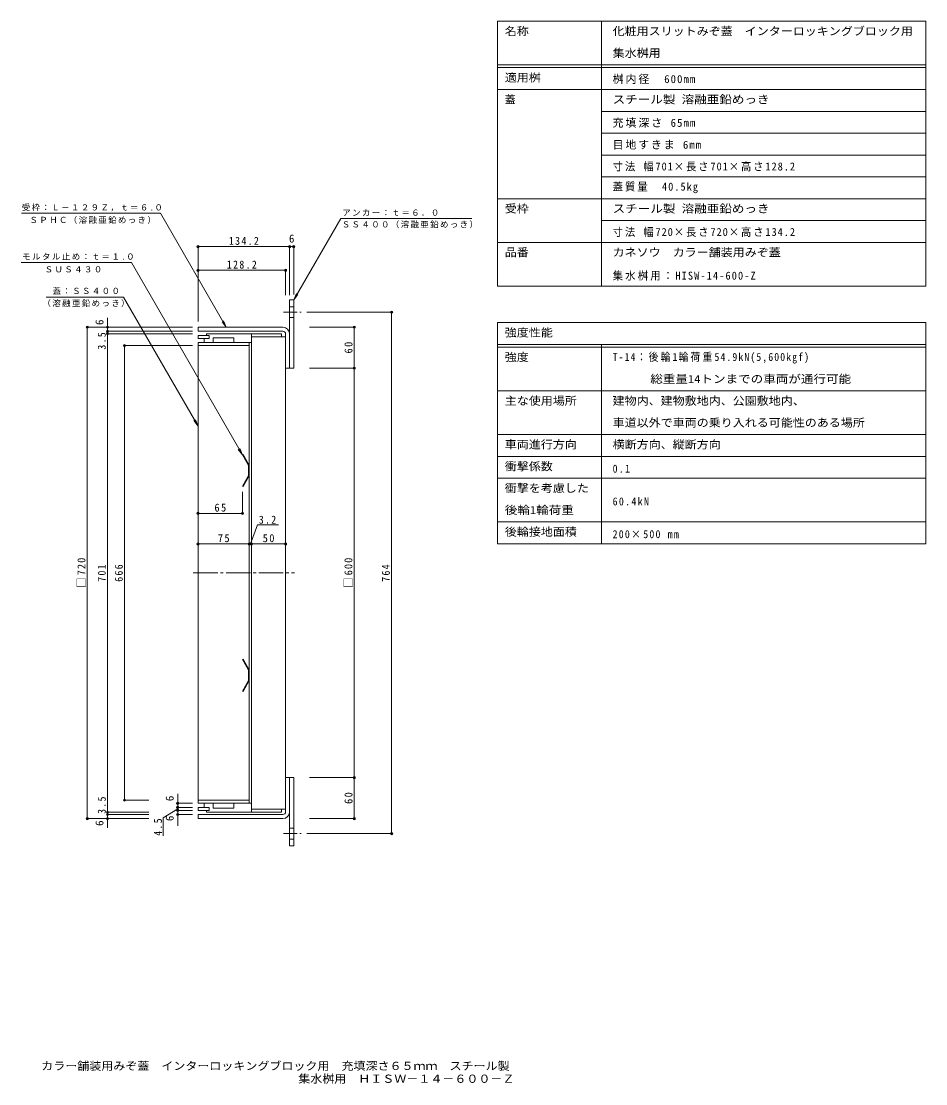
# Model space of a CAD drawing. Units: millimetres, scale not verified. Extents: x -1027 to 1117, y -778 to 779.
# Drawn here: x -208 to 1117, y -778 to 779 of the extents above; entities that cross this region are included whole.
import ezdxf
from ezdxf.enums import TextEntityAlignment as Align

# ---------------------------------------------------------------- set-up
doc = ezdxf.new("R2010")
doc.units = ezdxf.units.MM
doc.header["$LTSCALE"] = 4
doc.header["$PDMODE"] = 32
doc.header["$PDSIZE"] = 3.2
doc.linetypes.add('CHAIN1', pattern=[8, 5, -1, 1, -1])
doc.linetypes.add('CHAIN2', pattern=[12, 9, -1, 1, -1])
for name, color, linetype, lineweight in [('0-0_通り芯', 7, 'CHAIN2', 9), ('0-2_仕上', 7, 'Continuous', 9), ('0-3_建具', 4, 'Continuous', 9), ('0-4_その他', 7, 'Continuous', 9), ('0-5_寸法', 7, 'Continuous', 9), ('F-5_F-5ﾚｲﾔ', 2, 'Continuous', 9), ('F-F_F-Fﾚｲﾔ', 7, 'Continuous', 9)]:
    doc.layers.add(name, color=color, linetype=linetype, lineweight=lineweight)
doc.layers.add('F-4_F-4ﾚｲﾔ', color=2, linetype='Continuous')
doc.styles.add('ＭＳ ゴシック', font='')
doc.styles.get('ＭＳ ゴシック').set_extended_font_data('MS Gothic')

msp = doc.modelspace()

# ---------------------------------------------------------------- linework, layer by layer
at = {"layer": '0-0_通り芯'}
msp.add_line((43.612, -29.432), (192.101, -29.432), dxfattribs=at)
at = {"layer": '0-2_仕上'}
for p, q in [((66.69, 318.568), (50.69, 318.568)), ((50.69, 318.568), (50.69, 314.069)), ((66.69, 314.069), (50.69, 314.069)), ((59.69, 314.069), (59.69, 308.068)), ((63.19, 321.068), (63.19, 318.568)), ((128.891, 321.068), (63.19, 321.068)), ((66.69, 318.568), (66.69, 314.069)), ((72.891, 315.068), (72.891, 308.068)), ((102.891, 315.068), (72.891, 315.068)), ((102.891, 315.068), (102.891, 308.068)), ((128.891, 321.068), (128.891, 316.568)), ((128.891, 308.068), (50.69, 308.068)), ((50.69, 308.068), (50.69, -366.932)), ((125.691, 303.568), (50.69, 303.568)), ((125.691, -366.932), (125.691, 308.068)), ((125.691, -362.432), (50.69, -362.432)), ((128.891, -366.932), (50.69, -366.932)), ((66.69, -372.932), (50.69, -372.932)), ((50.69, -377.432), (50.69, -372.932)), ((59.69, -372.932), (59.69, -366.932)), ((66.69, -377.432), (66.69, -372.932)), ((72.891, -373.932), (72.891, -366.932)), ((102.891, -373.932), (102.891, -366.932)), ((66.69, -377.432), (50.69, -377.432)), ((63.19, -379.932), (63.19, -377.432)), ((128.891, -379.932), (63.19, -379.932)), ((102.891, -373.932), (72.891, -373.932)), ((128.891, -379.932), (128.891, -375.432))]:
    msp.add_line(p, q, dxfattribs=at)
at = {"layer": '0-2_仕上', "color": 2}
for p, q in [((128.891, 321.068), (172.891, 321.068)), ((128.891, -379.932), (128.891, 321.068)), ((178.891, 316.568), (128.891, 316.568)), ((172.891, 321.068), (172.891, 316.568)), ((178.891, -375.432), (178.891, 316.568)), ((178.891, -375.432), (128.891, -375.432)), ((128.891, -379.932), (172.891, -379.932)), ((172.891, -379.932), (172.891, -375.432))]:
    msp.add_line(p, q, dxfattribs=at)
at = {"layer": '0-2_仕上', "color": 3}
for p, q in [((115.691, 143.657), (116.557, 144.157)), ((124.691, 128.068), (115.691, 143.657)), ((125.691, 128.336), (116.557, 144.157)), ((124.691, 113.068), (124.691, 128.068)), ((125.691, 112.8), (125.691, 128.336)), ((125.691, 112.8), (116.557, 96.98)), ((125.691, -171.664), (116.557, -155.843)), ((124.691, -171.932), (124.691, -186.932)), ((125.691, -171.664), (125.691, -187.2)), ((124.691, -186.932), (115.691, -202.52)), ((125.691, -187.2), (116.557, -203.02)), ((115.691, -202.52), (116.557, -203.02))]:
    msp.add_line(p, q, dxfattribs=at)
for points in [[(124.691, 113.068), (115.691, 97.48), (116.557, 96.98)], [(124.691, -171.932), (115.691, -156.343), (116.557, -155.843)]]:
    msp.add_lwpolyline(points, dxfattribs=at)
at = {"layer": '0-3_建具'}
for p, q in [((184.891, 370.568), (190.891, 370.568)), ((184.891, 270.568), (184.891, 370.568)), ((184.891, 360.568), (190.891, 360.568)), ((190.891, 270.568), (190.891, 370.568)), ((184.891, 344.568), (190.891, 344.568)), ((174.891, 324.568), (50.691, 324.568)), ((184.891, 270.568), (190.891, 270.568)), ((184.891, -329.432), (190.891, -329.432)), ((184.891, -329.432), (184.891, -429.432)), ((190.891, -329.432), (190.891, -429.432)), ((174.891, -383.432), (50.691, -383.432)), ((184.891, -403.432), (190.891, -403.432)), ((184.891, -419.432), (190.891, -419.432)), ((184.891, -429.432), (190.891, -429.432))]:
    msp.add_line(p, q, dxfattribs=at)
at = {"layer": '0-3_建具', "linetype": 'CHAIN1'}
for p, q in [((175.964, 352.568), (201.902, 352.568)), ((175.964, -411.432), (201.902, -411.432))]:
    msp.add_line(p, q, dxfattribs=at)
at = {"layer": '0-3_建具'}
for points in [[(50.691, 324.568), (50.691, 330.568), (174.891, 330.568)], [(178.891, 320.568), (178.891, 270.568), (184.891, 270.568)], [(178.891, -379.432), (178.891, -329.432), (184.891, -329.432)], [(50.691, -383.432), (50.691, -389.432), (174.891, -389.432)]]:
    msp.add_lwpolyline(points, dxfattribs=at)
for centre, radius, start, end in [((174.891, 320.568), 10, 0, 90), ((174.891, 320.568), 4, 0, 90), ((174.891, -379.432), 4, 270, 0), ((174.891, -379.432), 10, 270, 0)]:
    msp.add_arc(centre, radius, start, end, dxfattribs=at)
at = {"layer": '0-4_その他'}
for p, q in [((50.691, 449.888), (50.691, 338.693)), ((50.691, 448.688), (184.891, 448.688)), ((184.891, 449.888), (184.891, 377.632)), ((184.891, 448.688), (190.891, 448.688)), ((190.891, 449.888), (190.891, 378.568)), ((50.691, 413.9), (178.891, 413.9)), ((178.891, 415.1), (178.891, 377.632)), ((-82.094, 330.568), (-82.094, 344.297)), ((335.489, 352.568), (209.902, 352.568)), ((334.289, -411.432), (334.289, 352.568)), ((-112.894, 330.568), (42.691, 330.568)), ((-111.694, 330.568), (-111.694, -389.432)), ((-82.094, 324.568), (-82.094, 330.568)), ((280.721, 330.568), (213.773, 330.568)), ((279.521, 270.568), (279.521, 330.568)), ((-83.294, 324.568), (42.691, 324.568)), ((-83.294, 321.068), (42.691, 321.068)), ((-82.094, 321.068), (-82.094, 324.568)), ((-82.094, -379.932), (-82.094, 321.068)), ((-58.352, 303.568), (42.691, 303.568)), ((-57.152, 303.568), (-57.152, -362.432)), ((280.721, 270.568), (213.773, 270.568)), ((279.521, 270.568), (279.521, -329.432)), ((115.691, 56.62), (115.691, 89.48)), ((50.69, 57.82), (115.691, 57.82)), ((50.69, 13.051), (125.691, 13.051)), ((125.691, 13.051), (128.891, 13.051)), ((128.891, 13.051), (178.891, 13.051)), ((280.721, -329.432), (213.773, -329.432)), ((279.521, -329.432), (279.521, -389.432)), ((20.772, -366.932), (20.772, -353.013)), ((-58.352, -362.432), (-21.584, -362.432)), ((19.572, -366.932), (42.691, -366.932)), ((19.572, -372.932), (42.691, -372.932)), ((20.772, -372.932), (20.772, -366.932)), ((20.772, -377.432), (20.772, -372.932)), ((-83.294, -379.932), (-21.584, -379.932)), ((-83.294, -383.432), (-21.584, -383.432)), ((-82.094, -383.432), (-82.094, -379.932)), ((-82.094, -389.432), (-82.094, -383.432)), ((19.572, -377.432), (42.691, -377.432)), ((19.572, -383.432), (42.691, -383.432)), ((20.772, -383.432), (20.772, -377.432)), ((20.772, -383.432), (20.772, -400.229)), ((-112.894, -389.432), (-21.584, -389.432)), ((-82.094, -389.432), (-82.094, -402.815)), ((280.721, -389.432), (213.773, -389.432)), ((335.489, -411.432), (209.902, -411.432))]:
    msp.add_line(p, q, dxfattribs=at)
for points in [[(127.291, 13.051), (137.845, 41.144), (168.3, 41.144)], [(20.772, -375.182), (-0.52, -388.199), (-0.52, -414.53)]]:
    msp.add_lwpolyline(points, dxfattribs=at)
for p in [(50.691, 448.688), (184.891, 448.688), (190.891, 448.688), (50.691, 413.9), (178.891, 413.9), (334.289, 352.568), (-111.694, 330.568), (-82.094, 330.568), (279.521, 330.568), (-82.094, 324.568), (-82.094, 321.068), (-57.152, 303.568), (279.521, 270.568), (50.69, 57.82), (115.691, 57.82), (50.69, 13.051), (125.691, 13.051), (128.891, 13.051), (178.891, 13.051), (279.521, -329.432), (-57.152, -362.432), (20.772, -366.932), (20.772, -372.932), (-111.694, -389.432), (-82.094, -379.932), (-82.094, -383.432), (-82.094, -389.432), (20.772, -377.432), (20.772, -383.432), (279.521, -389.432), (334.289, -411.432)]:
    msp.add_point(p, dxfattribs=at)
at = {"layer": '0-5_寸法'}
for p, q in [((-208.125, 497.594), (-4.44, 497.594)), ((-4.44, 497.594), (91.992, 330.568)), ((259.878, 490.057), (190.891, 370.568)), ((259.878, 490.057), (451.986, 490.057)), ((-208.487, 425.461), (-47.009, 425.461)), ((-47.009, 425.461), (115.691, 143.657)), ((-171.822, 374.806), (-58.479, 374.806)), ((-58.479, 374.806), (50.69, 185.72)), ((190.891, 370.568), (194.718, 379.807)), ((190.891, 370.568), (196.978, 378.502)), ((91.992, 330.568), (85.905, 338.502)), ((91.992, 330.568), (88.165, 339.807)), ((50.69, 185.72), (44.603, 193.653)), ((50.69, 185.72), (46.864, 194.958)), ((115.691, 143.657), (109.603, 151.59)), ((115.691, 143.657), (111.864, 152.895))]:
    msp.add_line(p, q, dxfattribs=at)
at = {"layer": 'F-5_F-5ﾚｲﾔ', "color": 7}
msp.add_line((489.51, 237.265), (1117.126, 237.265), dxfattribs=at)
at = {"layer": 'F-F_F-Fﾚｲﾔ'}
for p, q in [((489.51, 778.862), (1117.126, 778.862)), ((489.51, 778.862), (489.51, 390.862)), ((641.705, 778.862), (641.705, 390.862)), ((1117.126, 778.862), (1117.126, 390.862)), ((489.51, 714.862), (1117.126, 714.862)), ((489.51, 710.862), (1117.126, 710.862)), ((489.51, 678.862), (1117.126, 678.862)), ((641.705, 646.862), (1117.126, 646.862)), ((641.705, 614.862), (1117.126, 614.862)), ((641.705, 582.862), (1117.126, 582.862)), ((641.705, 550.862), (1117.126, 550.862)), ((489.51, 518.862), (1117.126, 518.862)), ((641.705, 486.862), (1117.126, 486.862)), ((489.51, 454.862), (1117.126, 454.862)), ((489.51, 390.862), (1117.126, 390.862)), ((489.51, 337.265), (1117.126, 337.265)), ((489.51, 337.265), (489.51, 13.265)), ((1117.126, 337.265), (1117.126, 13.265)), ((489.51, 305.265), (1117.126, 305.265)), ((489.51, 301.265), (1117.126, 301.265)), ((641.705, 305.265), (641.705, 13.265)), ((489.51, 237.265), (1117.126, 237.265)), ((489.51, 173.265), (1117.126, 173.265)), ((489.51, 141.265), (1117.126, 141.265)), ((489.51, 109.265), (1117.126, 109.265)), ((489.51, 45.265), (1117.126, 45.265)), ((489.51, 13.265), (1117.126, 13.265))]:
    msp.add_line(p, q, dxfattribs=at)

# ---------------------------------------------------------------- texts
at = {"layer": '0-4_その他', "color": 2, "style": 'ＭＳ ゴシック'}
msp.add_text('6', height=11.73, dxfattribs=at).set_placement((183.891, 451.088), align=Align.BOTTOM_LEFT)
for p in [(-84.494, 333.795), (18.372, -363.917), (18.372, -393.127), (-84.494, -400.154)]:
    msp.add_text('6', height=11.73, rotation=90, dxfattribs=at).set_placement(p, align=Align.BOTTOM_LEFT)
at = {"layer": '0-4_その他', "color": 2, "char_height": 11.73, "attachment_point": 7, "style": 'ＭＳ ゴシック'}
for s, insert in [('\\T1.28;\\W0.9;134.2', (95.791, 451.088)), ('\\T1.28;\\W0.9;128.2', (92.791, 416.3)), ('\\T1.27;\\W0.95;65', (74.691, 60.22)), ('\\T1.27;\\W0.9;3.2', (139.715, 42.487)), ('\\T1.27;\\W0.95;75', (79.691, 15.451)), ('\\T1.27;\\W0.95;50', (145.391, 15.451))]:
    msp.add_mtext(s, dxfattribs=dict(at, insert=insert))
at = {"layer": '0-4_その他', "color": 2, "char_height": 11.73, "attachment_point": 7, "rotation": 90, "style": 'ＭＳ ゴシック'}
for s, insert in [('\\T1.27;\\W0.9;3.5', (-84.494, 297.701)), ('\\T1.27;\\W0.95;60', (277.121, 292.068)), ('\\T1.21;\\W0.95;□720', (-114.094, -51.432)), ('\\T1.21;\\W0.95;□600', (277.121, -51.432)), ('\\T1.27;\\W0.9;701', (-84.494, -42.432)), ('\\T1.27;\\W0.9;666', (-59.552, -42.432)), ('\\T1.27;\\W0.9;764', (331.889, -42.432)), ('\\T1.27;\\W0.9;3.5', (-84.494, -382.511)), ('\\T1.27;\\W0.95;60', (277.121, -367.932)), ('\\T1.27;\\W0.9;4.5', (-2.125, -414.579))]:
    msp.add_mtext(s, dxfattribs=dict(at, insert=insert))
at = {"layer": '0-5_寸法', "char_height": 8.798, "attachment_point": 7, "style": 'ＭＳ ゴシック'}
for s, insert in [('\\T1.17;受枠：Ｌ－１２９Ｚ，ｔ＝６.０', (-207.649, 500.305)), ('\\T1.17;アンカー：ｔ＝６．０', (262.12, 493.516)), ('\\T1.17;ＳＰＨＣ（溶融亜鉛めっき）', (-196.434, 482.071)), ('\\T1.17;ＳＳ４００（溶融亜鉛めっき）', (261.198, 475.55)), ('\\T1.18;モルタル止め：ｔ＝１.０', (-207.092, 429.051)), ('\\T1.17;ＳＵＳ４３０', (-174.181, 410.729)), ('\\T1.17;蓋：ＳＳ４００', (-162.665, 378.733)), ('\\T1.17;（溶融亜鉛めっき）', (-177.366, 360.148))]:
    msp.add_mtext(s, dxfattribs=dict(at, insert=insert))
at = {"layer": 'F-4_F-4ﾚｲﾔ', "style": 'ＭＳ ゴシック', "width": 1.1}
for s, p in [('カラー舗装用みぞ蓋\u3000インターロッキングブロック用\u3000充填深さ６５ｍｍ\u3000スチール製', (-179.146, -761.267)), ('集水桝用\u3000ＨＩＳＷ－１４－６００－Ｚ', (197.497, -780.096))]:
    msp.add_text(s, height=11.73, dxfattribs=at).set_placement(p, align=Align.BOTTOM_LEFT)
at = {"layer": 'F-5_F-5ﾚｲﾔ', "style": 'ＭＳ ゴシック'}
for s, width, p in [('化粧用スリットみぞ蓋\u3000インターロッキングブロック用', 1.1, (658.239, 754.862)), ('集水桝用', 1.1, (658.239, 722.862)), ('スチール製 溶融亜鉛めっき', 1.15, (658.239, 654.862))]:
    msp.add_text(s, height=11.73, dxfattribs=dict(at, width=width)).set_placement(p, align=Align.BOTTOM_LEFT)
at = {"layer": 'F-5_F-5ﾚｲﾔ', "char_height": 11.73, "attachment_point": 7, "style": 'ＭＳ ゴシック'}
for s, insert in [('\\T1.18;桝内径\u3000600mm', (658.239, 686.862)), ('\\T1.18;充填深さ\\~65mm', (658.239, 622.862)), ('\\T1.17;目地すきま\\~6mm', (658.239, 590.862))]:
    msp.add_mtext(s, dxfattribs=dict(at, insert=insert))
at = {"layer": 'F-F_F-Fﾚｲﾔ', "color": 2, "style": 'ＭＳ ゴシック'}
for s, width, p in [('名称', 1.1, (500.156, 754.862)), ('適用桝', 1.1, (500.156, 686.862)), ('受枠', 1.1, (500.156, 494.862)), ('スチール製 溶融亜鉛めっき', 1.15, (658.239, 494.862)), ('品番', 1.1, (500.156, 430.862)), ('カネソウ\u3000カラー舗装用みぞ蓋', 1.1, (658.239, 430.862)), ('強度性能', 1.1, (500.156, 313.265)), ('強度', 1.1, (500.156, 277.265)), ('  \u3000\u3000総重量14トンまでの車両が通行可能', 1.15, (658.239, 245.265)), ('主な使用場所', 1.1, (500.156, 213.265)), ('建物内、建物敷地内、公園敷地内、', 1.1, (658.239, 213.265)), ('車道以外で車両の乗り入れる可能性のある場所', 1.1, (658.239, 181.265)), ('車両進行方向', 1.1, (500.156, 149.265)), ('横断方向、縦断方向', 1.1, (658.239, 149.265)), ('衝撃係数', 1.1, (500.156, 117.265)), ('衝撃を考慮した', 1.1, (500.156, 85.265)), ('後輪1輪荷重', 1.15, (500.156, 53.265)), ('後輪接地面積', 1.1, (500.156, 21.265))]:
    msp.add_text(s, height=11.73, dxfattribs=dict(at, width=width)).set_placement(p, align=Align.BOTTOM_LEFT)
msp.add_text('蓋', height=11.73, dxfattribs=at).set_placement((500.156, 654.862), align=Align.BOTTOM_LEFT)
at = {"layer": 'F-F_F-Fﾚｲﾔ', "color": 2, "char_height": 11.73, "attachment_point": 7, "style": 'ＭＳ ゴシック'}
for s, insert in [('\\T1.18;\\W0.95;寸法\\~幅701×長さ701×高さ128.2', (658.239, 558.862)), ('\\T1.19;\\W0.95;蓋質量\u300040.5kg', (658.239, 526.862)), ('\\T1.18;\\W0.95;寸法\\~幅720×長さ720×高さ134.2', (658.239, 462.862)), ('\\T1.21;\\W0.95;集水桝用：HISW-14-600-Z', (658.239, 398.862)), ('\\T1.22;\\W0.9;T-14：後輪1輪荷重54.9kN(5,600kgf)', (658.239, 277.265)), ('\\T1.27;\\W0.9;0.1', (658.239, 117.265)), ('\\T1.28;\\W0.9;60.4kN', (658.239, 69.265)), ('\\T1.25;\\W0.9;200×500\\~mm', (658.239, 21.265))]:
    msp.add_mtext(s, dxfattribs=dict(at, insert=insert))

doc.saveas('drawing.dxf')
